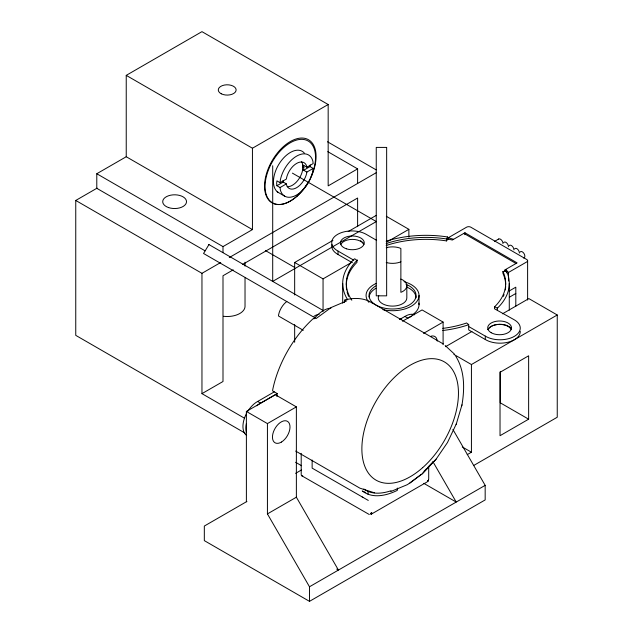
<?xml version="1.0" encoding="UTF-8"?>
<svg xmlns="http://www.w3.org/2000/svg" width="633" height="633" viewBox="0 0 633 633"><rect width="100%" height="100%" fill="white"/><g stroke="black" fill="none" stroke-linecap="round" stroke-linejoin="round"><path stroke-width="0.95" d="M303.705 165.395L303.705 170.253L310.012 166.614L313.169 168.433L312.868 171.203A23.801 13.736 -60 0 1 296.616 194.988A23.801 13.736 -60 0 1 280.364 189.971L280.063 187.542L276.914 185.722L276.637 183.451L276.914 180.864L280.063 182.684L280.364 179.914A23.801 13.736 -60 0 1 296.616 156.129A23.801 13.736 -60 0 1 312.868 161.146L313.169 163.575L306.855 167.215L302.653 164.786M276.906 396.495L277.214 393.568L272.586 390.893L272.712 389.738A83.295 48.092 -60 0 1 314.356 317.6L316.041 318.573L331.281 307.456L346.528 300.976L344.843 300.002L344.352 302.416M301.522 161.803A14.876 8.585 -60 0 1 302.566 164.121L302.566 170.404A14.876 8.585 -60 0 1 287.153 186.68M313.169 168.433L306.855 172.073L306.776 172.833A14.876 8.585 -60 0 1 296.616 187.7A14.876 8.585 -60 0 1 286.456 184.567L286.377 183.902L283.22 182.075L283.038 180.563M310.012 166.614L310.194 164.881M428.565 480.075L427.552 481.563L428.565 480.075L428.035 480.629M461.615 406.085L461.979 404.859C464.725 388.535 464.82 370.756 455.768 356.229M371.326 513.98L371.88 512.817C369.909 512.888 371.001 514.953 371.808 513.403L370.582 513.553M390.798 491.509L407.486 484.601L422.092 473.951L436.153 459.107L447.468 442.546L456.346 423.825M456.156 424.458L461.979 404.859M386.146 245.509A79.695 46.011 0 0 1 446.613 240.912L446.613 238.973L447.547 236.964A83.295 48.084 0 0 0 386.138 241.189M446.613 240.912L447.547 238.91L447.547 236.964M319.143 314.34A14.282 8.245 -60 0 0 314.878 315.717L313.319 316.856L203.549 253.485L208.953 244.575M371.262 513.086L370.685 513.782L371.808 513.403M420.771 474.75L409.955 483.074M424.11 471.221L426.784 468.396M428.122 466.988L432.133 462.747M422.092 473.951L436.153 459.107M370.859 513.941L371.539 513.244M357.503 260.013L356.972 260.408A79.695 46.011 0 0 0 351.806 300.216M468.697 326.533L485.305 336.115A20.24 11.687 0 0 0 514.336 336.36A20.24 11.687 0 0 0 513.917 319.602L494.476 308.762L494.476 306.815L495.006 306.419A79.695 46.011 0 0 0 502.966 271.502L506.447 270.964L506.447 272.91M497.309 310.012L497.309 308.073L498.124 307.456A83.295 48.084 0 0 0 506.447 270.964M286.812 301.553L285.76 302.321A14.282 8.245 -60 0 0 278.623 314.688L278.48 315.978L303.278 330.291M126.236 75.367L252.44 148.233L252.44 229.597L126.236 156.739L126.236 75.367L201.959 31.65L328.171 104.516L328.171 185.88L357.613 168.876L357.613 183.451M205.092 250.834L96.786 188.31L96.786 173.735L126.236 156.739M245.113 433.13L75.754 335.355L75.754 200.455L97.094 188.136M252.44 148.233L328.171 104.516M280.063 182.684L286.377 179.044L286.456 178.277A14.876 8.585 -60 0 1 296.616 163.417A14.876 8.585 -60 0 1 306.776 166.55L306.855 167.215M276.914 185.722L283.22 182.075M280.063 187.542L286.377 183.902M96.786 173.735L222.998 246.601L252.44 229.597M75.754 200.455L201.959 273.321L220.743 262.473M229.273 257.552L376.089 172.785M233.221 269.848L222.998 275.751L222.998 381.501L201.959 393.647L201.959 273.321M242.589 264.436L357.613 198.026L357.613 226.685M294.661 294.994L294.661 262.481L332.895 240.405M348.19 231.575L376.231 215.386M294.661 262.481L323.052 278.876L351.948 262.197M387.633 241.592L408.878 229.328L408.878 237.209M448.314 239.63L448.314 237.739L466.584 227.184A2.975 1.717 0 0 1 470.794 227.184L526.743 259.49A2.975 1.717 0 0 1 526.743 261.92L508.465 272.467L508.465 280.997M505.458 271.533L504.469 270.164L517.09 262.877L464.931 232.762L452.31 240.042L447.547 238.91M494.539 241.41L498.669 239.029M247.74 411.347A20.24 11.687 -60 0 1 257.663 401.449L274.271 391.867M399.921 319.317L404.906 316.445A20.24 11.687 -60 0 1 414.591 314.783M256.824 405.793A20.24 11.687 -60 0 1 260.606 403.15L277.214 393.568M402.493 321.24L422.069 309.933L443.1 322.078L443.1 344.684M246.387 501.771L246.387 411.45L275.331 394.739L296.371 406.884L296.371 497.206L338.433 570.064L336.724 569.083M246.387 411.45L267.427 423.588L296.371 406.884M423.524 333.385L443.1 322.078M509.288 290.943L515.808 287.176L515.808 306.23M509.581 297.091L515.808 293.49M445.577 346.67L471.917 331.463M502.507 313.802L528.848 298.594L557.246 314.989L557.246 417.242L473.524 465.579M453.885 354.409L471.427 364.537L557.246 314.989M246.925 501.455L204.324 526.055L204.324 540.629L309.49 601.35L485.171 499.92L485.171 485.353L452.888 429.427M295.611 473.349L301.585 469.9M309.49 601.35L309.49 586.775L267.427 513.909L296.371 497.206M467.225 454.636L471.427 452.215L471.427 364.537M528.634 419.188L500.03 435.702L500.03 372.307L528.634 355.793L528.634 419.188L500.244 402.794L500.244 371.579M371.262 514.178L427.22 481.871M309.49 586.775L485.171 485.353M400.871 261.73L399.684 262.26A14.282 8.245 0 0 1 386.225 262.513M520.263 331.328A20.24 11.687 0 0 1 507.634 342.326A20.24 11.687 0 0 1 485.305 339.517L468.697 329.928L468.697 324.587L467.637 325.061A83.295 48.084 0 0 1 442.752 330.521M391.059 490.749C382.356 493.685 371.682 494.895 363.856 488.993M448.314 237.739L453.568 239.314M374.412 492.806L359.892 488.162L295.666 451.076M362.203 490.892C372.378 499.01 386.644 495.671 397.334 490.361L397.334 488.075M369.308 514.534L301.822 475.802M365.795 492.545L362.82 491.224M362.203 497.024L362.82 497.269M368.287 500.426L312.14 468.127L312.14 460.033M494.476 306.815L497.309 308.073M400.871 279.106L402.643 279.889A14.282 8.245 0 0 1 402.643 291.552L400.871 292.335L400.871 248.508L399.684 247.978A14.282 8.245 0 0 0 386.225 247.725M327.483 141.768L376.089 169.834M327.767 151.651L357.613 168.876M463.854 233.379L516.014 263.494M302.93 167.057L303.982 167.666M386.328 216.312L408.878 229.328M302.653 169.644L306.855 172.073M292.406 173.133L376.311 221.566L272.704 281.384L272.704 165.743M376.635 240.35L366.673 234.598A20.24 11.687 0 0 0 337.642 234.352A20.24 11.687 0 0 0 338.069 251.111L338.069 254.513L352.185 262.663M277.143 191.799L284.715 196.167M338.069 251.111L353.847 260.218M404.906 316.445L407.85 318.146A20.24 11.687 -60 0 1 411.632 316.421M371.247 302.36L443.187 343.893M265.52 250.605L294.511 267.348M208.755 244.465L323.408 310.661M462.24 446.914L471.427 452.215M423.825 483.351L456.227 502.064L432.75 461.394M257.663 401.449L260.606 403.15M201.959 393.647L244.552 418.239M295.571 462.264L301.561 465.722M468.697 324.587L466.529 322.949L465.833 323.257A79.695 46.011 0 0 1 442.776 328.392M445.157 345.507L454.47 354.14M508.465 272.467L505.735 269.436L505.735 271.328M428.074 481.096L427.758 481.096M527.613 260.701L527.613 300.066M509.28 283.41L509.28 310.115M502.966 271.502L502.966 273.448A79.695 46.011 0 0 1 505.664 284.439M485.305 336.115L485.305 339.517M464.931 232.762L464.931 234.693M428.707 466.371L428.707 479.3M419.022 295.437L419.022 304.663M406.821 285.72L406.821 297.866A14.282 8.245 0 0 1 390.68 306.04A14.282 8.245 0 0 1 378.756 295.73M368.097 491.437L368.097 494.294M342.698 283.41L342.698 303.191M323.052 278.876L323.052 311.389M301.205 453.339L301.205 474.441A2.975 1.717 -60 0 0 302.764 475.889M294.661 324.547L294.661 342.279M267.427 423.588L267.427 513.909M245.026 262.181L245.026 266.137M245.026 277.998L245.026 305.668A17.851 10.302 0 0 1 223.489 316.286M222.998 246.601L222.998 252.432M431.065 336.163A11.9 6.868 -60 0 1 437.268 341.124M360.486 240.746A12.486 7.208 0 0 1 361.886 241.703M362.472 242.233A12.486 7.208 0 0 1 363.714 243.974M487.964 329.635A12.486 7.208 0 0 1 508.054 325.979M508.853 326.406A12.486 7.208 0 0 1 510.839 327.894M488.114 329.484A11.9 6.868 0 0 1 499.611 324.389A11.9 6.868 0 0 1 511.1 329.484M503.733 242.558A3.569 2.057 60 0 1 506.574 242.843A3.569 2.057 60 0 1 508.441 246.735M509.201 245.723A3.569 2.057 60 0 1 512.042 246A3.569 2.057 60 0 1 513.917 249.893M520.144 252.037A3.569 2.057 60 0 1 524.116 253.722A3.569 2.057 60 0 1 523.586 258.003M514.676 248.88A3.569 2.057 60 0 1 517.509 249.157A3.569 2.057 60 0 1 519.384 253.05M498.266 239.401A3.569 2.057 60 0 1 501.107 239.685A3.569 2.057 60 0 1 502.974 243.578M386.146 243.57A79.695 46.011 0 0 1 446.613 238.973M347.715 299.852A83.295 48.084 0 0 1 353.855 259.372L354.67 258.755L356.972 260.408L356.972 262.355A79.695 46.011 0 0 0 346.298 285.356M505.664 286.274A79.695 46.011 0 0 1 505.276 289.977M504.066 294.574A79.695 46.011 0 0 1 503.362 296.379M348.617 296.379A79.695 46.011 0 0 1 347.09 291.821M346.702 289.977A79.695 46.011 0 0 1 346.314 286.274M340.878 244.473A11.9 6.868 0 0 1 352.367 239.385A11.9 6.868 0 0 1 363.864 244.473M338.069 254.513A20.24 11.687 0 0 1 331.858 244.631M406.022 284.32A23.5 13.57 0 0 1 410.983 303.848A23.5 13.57 0 0 1 376.928 305.573A23.5 13.57 0 0 1 375.931 285.839M369.094 296.98A23.5 13.57 0 0 1 375.931 288.268M406.853 287.097A23.5 13.57 0 0 1 416.047 297.866M418.872 303.072A26.475 15.287 0 0 1 412.059 314.997M401.282 319.095A26.475 15.287 0 0 1 399.399 319.428M404.036 281.669A26.475 15.287 0 0 1 416.807 301.545A26.475 15.287 0 0 1 382.878 309.664M368.96 302.376A26.475 15.287 0 0 1 376.034 283.489M344.843 300.002A83.295 48.092 -60 0 1 372.877 303.381M246.387 432.228A20.24 11.687 -60 0 1 246.387 423.524M246.617 435.409A20.24 11.687 -60 0 1 246.411 413.681M313.928 318.913A26.475 15.287 -60 0 1 330.909 308.089M307.685 183.016A35.693 20.612 -60 0 1 266.232 194.584A35.693 20.612 -60 0 1 294.029 140.937A35.693 20.612 -60 0 1 311.112 176.409M278.409 192.527A23.801 13.736 -60 0 1 279.636 163.053A23.801 13.736 -60 0 1 304.299 153.044M386.652 147.41L376.247 147.41L376.247 295.833L386.652 295.833L386.652 147.41M281.432 442.063A12.407 7.169 -60 0 0 288.719 422.456A12.407 7.169 -60 0 0 273.527 431.643A12.407 7.169 -60 0 0 281.432 442.063M346.417 248.801A11.9 6.868 0 0 0 364.268 242.85A11.9 6.868 0 0 0 346.417 236.9A11.9 6.868 0 0 0 346.417 248.801M491.2 332.721A11.9 6.868 0 0 0 511.1 329.635A11.9 6.868 0 0 0 496.533 321.224A11.9 6.868 0 0 0 491.2 332.721M422.662 467.652A68.301 39.436 -60 0 0 444.311 361.854A68.301 39.436 -60 0 0 363.516 433.502A68.301 39.436 -60 0 0 422.662 467.652M168.671 207.616A11.9 6.868 0 0 0 186.513 201.666A11.9 6.868 0 0 0 168.671 195.716A11.9 6.868 0 0 0 168.671 207.616M296.972 196.198A36.437 21.039 -60 0 0 308.524 139.751A36.437 21.039 -60 0 0 265.417 177.976A36.437 21.039 -60 0 0 296.972 196.198M221.265 93.787A8.925 5.151 0 0 0 235.943 90.986A8.925 5.151 0 0 0 224.399 85.051A8.925 5.151 0 0 0 221.265 93.787"/></g></svg>
